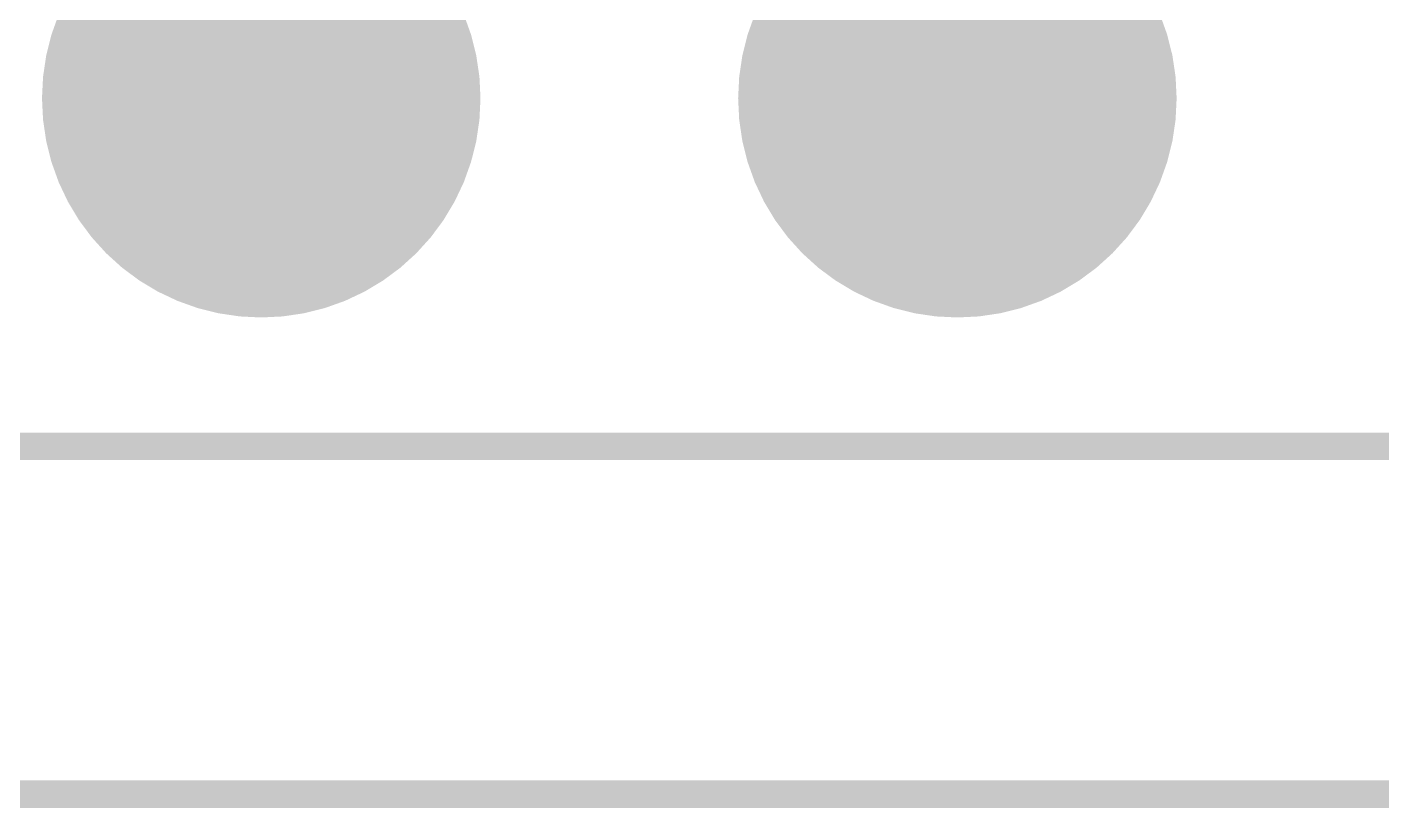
# Model space of a CAD drawing. Extents: x 100 to 128.6, y 94 to 134.1.
# Drawn here: x 110.856 to 115.799, y 99.95 to 102.8 of the extents above; entities that cross this region are included whole.
import ezdxf

# ---------------------------------------------------------------- set-up
doc = ezdxf.new("R2010")
doc.units = 0
doc.layers.get('0').update_dxf_attribs({"linetype": 'CONTINUOUS'})
doc.layers.add('MASK-TOP_PHO', color=10, linetype='CONTINUOUS')
doc.layers.add('SILK-TOP_PHO', color=9, linetype='CONTINUOUS')

# ---------------------------------------------------------------- blocks, each defined once
blk = doc.blocks.new('ROUND_49')
at = {"const_width": 0.799972}
blk.add_lwpolyline([(-0.399986, 0, 1), (0.399986, 0, 1)], format="xyb", close=True, dxfattribs=at)

msp = doc.modelspace()

# ---------------------------------------------------------------- linework, layer by layer
at = {"layer": 'MASK-TOP_PHO', "const_width": 0.100076}
msp.add_lwpolyline([(102.00005, 100.000054), (126.499874, 100.000054)], dxfattribs=at)
at = {"layer": 'SILK-TOP_PHO', "const_width": 0.100076}
for points in [[(120.599962, 101.270054), (107.899962, 101.270054)], [(102.00005, 100.000054), (126.499874, 100.000054)], [(121.869962, 100.000054), (106.629962, 100.000054)]]:
    msp.add_lwpolyline(points, dxfattribs=at)

# ---------------------------------------------------------------- block references
at = {"layer": 'MASK-TOP_PHO'}
for p in [(111.709962, 102.540054), (114.249962, 102.540054)]:
    msp.add_blockref('ROUND_49', p, dxfattribs=at)

doc.saveas('drawing.dxf')
